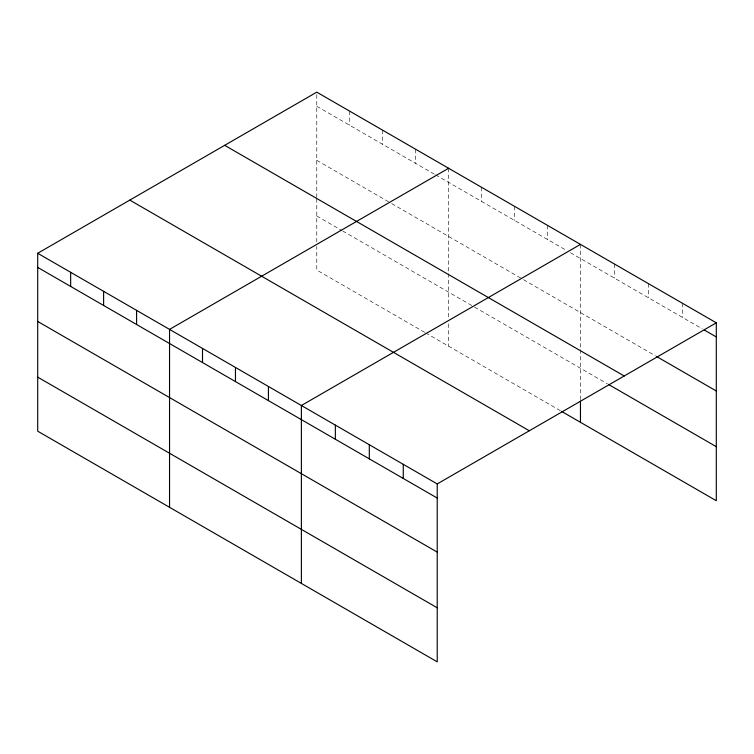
<?xml version="1.0" encoding="UTF-8"?>
<svg xmlns="http://www.w3.org/2000/svg" width="754" height="754" viewBox="0 0 754 754"><rect width="100%" height="100%" fill="white"/><g stroke="black" fill="none" stroke-linecap="round" stroke-linejoin="round"><path stroke-width="0.57" stroke-dasharray="3.77 2.83" d="M316.774 197.454L316.774 92.158M316.774 106.276L434.634 174.325M435.633 174.9L566.48 250.441M570.476 252.75L702.313 328.867M316.774 160.329L390.685 202.996M391.684 203.58L522.531 279.121M523.53 279.696L655.377 355.813M316.774 216.012L341.741 230.432M342.74 231.007L473.587 306.548M474.586 307.123L607.432 383.824M424.643 332.335L316.774 270.064L316.774 246.558M425.642 332.919L560.486 410.76M682.342 303.212L682.342 317.34M648.383 283.608L648.383 297.736M614.425 264.004L614.425 278.122M580.457 244.39L580.457 348.527M580.457 349.686L580.457 399.978M547.498 225.361L547.498 239.489M514.539 206.332L514.539 220.46M481.58 187.303L481.58 201.431M448.621 168.274L448.621 272.411M448.621 273.57L448.621 317.981M448.621 323.852L448.621 346.18M415.652 149.245L415.652 163.373M382.693 130.216L382.693 144.344M349.733 111.187L349.733 125.305M316.774 198.613L316.774 241.864"/><path stroke-width="1.13" d="M437.226 552.116L437.226 483.936L37.7 253.278L37.7 431.184L437.226 661.842L437.226 552.116L37.7 321.449M561.485 411.345L716.3 500.722L716.3 322.816L316.774 92.158L37.7 253.278M448.621 168.274L169.546 329.394L169.546 507.301M580.457 244.39L301.383 405.511L301.383 583.417M437.226 483.936L716.3 322.816M704.311 330.026L716.3 336.944M656.366 356.388L716.3 390.987M224.683 145.324L624.208 375.992M608.431 384.399L716.3 446.679M129.792 200.102L529.317 430.77M37.7 267.406L437.226 498.064M37.7 377.132L437.226 607.799M580.457 401.147L580.457 422.297M403.267 464.332L403.267 478.46M369.309 444.728L369.309 458.856M335.351 425.124L335.351 439.243M268.424 386.482L268.424 400.61M235.465 367.452L235.465 381.581M202.506 348.423L202.506 362.551M136.587 310.365L136.587 324.493M103.618 291.336L103.618 305.464M70.659 272.307L70.659 286.435"/></g></svg>
